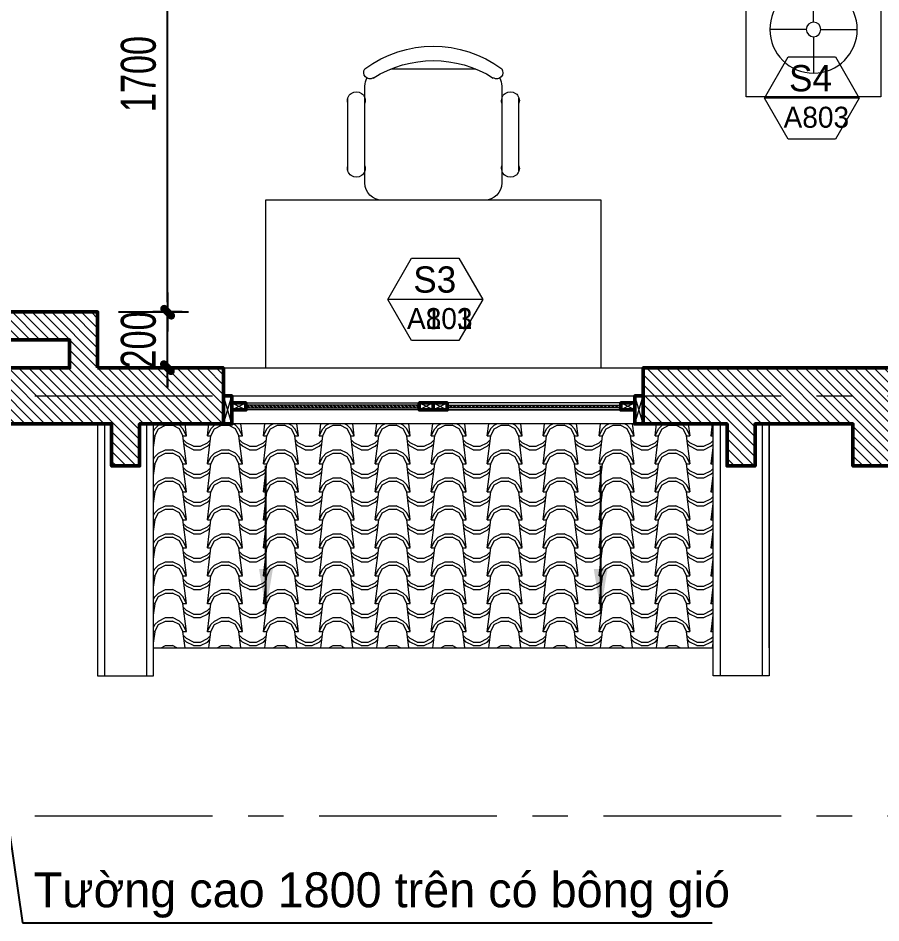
# Model space of a CAD drawing. Header units: inches. Extents: x 88947 to 296847, y 35049 to 161062.
# Drawn here: x 165163 to 168248, y 63324 to 66557 of the extents above; entities that cross this region are included whole.
import ezdxf
from ezdxf.enums import TextEntityAlignment as Align

# ---------------------------------------------------------------- set-up
doc = ezdxf.new("R2010")
doc.units = ezdxf.units.IN
doc.header["$MEASUREMENT"] = 0
doc.header["$PDMODE"] = 1
for name, pattern in [('ACAD_ISO03W100', [30, 12, -18]), ('CENTER', [50.8, 31.75, -6.35, 6.35, -6.35]), ('DASHED2', [9.525, 6.35, -3.175])]:
    doc.linetypes.add(name, pattern=pattern)
for name, color, linetype, lineweight in [('A-Dims', 145, 'Continuous', 25), ('CUA', 42, 'Continuous', 20), ('DIM', 7, 'Continuous', 25), ('DOOR', 142, 'Continuous', 15), ('HACTH', 8, 'Continuous', 5), ('HATCH', 8, 'Continuous', 5), ('mb$0$CUA', 42, 'Continuous', 20), ('mb$0$HATCH', 69, 'Continuous', 15), ('mb$0$net cat', 51, 'Continuous', 50), ('mb$0$net manh', 251, 'Continuous', 5), ('netthay', 254, 'Continuous', 25), ('THAY', 3, 'Continuous', 18), ('TRUC', 252, 'ACAD_ISO03W100', 13), ('TUONG', 4, 'Continuous', 50), ('vdung', 56, 'Continuous', 9)]:
    doc.layers.add(name, color=color, linetype=linetype, lineweight=lineweight)
doc.layers.add('text', color=2, linetype='Continuous')
doc.styles.add('FRANKO', font='VFRANKO.TTF')
doc.styles.add('KH-TEXT', font='VAVON.TTF')
doc.styles.add('VNI-HELVE-CONDENSE', font='VNARIAL.TTF', dxfattribs={"width": 0.7})
doc.dimstyles.new('TAS-100', dxfattribs={"dimscale": 50, "dimtxt": 2.5, "dimasz": 0.7, "dimexe": 1.5, "dimexo": 1.5, "dimgap": 0.8, "dimtad": 1, "dimdec": 0, "dimzin": 3, "dimdsep": 46, "dimtxsty": 'VNI-HELVE-CONDENSE', "dimblk": 'TICK', "dimcen": 2.5, "dimclrt": 71, "dimazin": 2, "dimtfac": 0.75, "dimtdec": 0, "dimtix": 1, "dimtmove": 2, "dimatfit": 2, "dimldrblk": 'TICK123', "dimfxl": 1.5, "dimtolj": 1, "dimtzin": 0, "dimarcsym": 0})
doc.dimstyles.new('TL 100', dxfattribs={"dimscale": 100, "dimtxt": 1.25, "dimasz": 0.5, "dimexe": 1, "dimexo": 1, "dimgap": 0.5, "dimtad": 1, "dimdec": 0, "dimzin": 3, "dimdsep": 46, "dimtxsty": 'VNI-HELVE-CONDENSE', "dimblk": 'DOT', "dimcen": 2, "dimclrt": 7, "dimazin": 2, "dimtfac": 0.75, "dimtdec": 0, "dimtix": 1, "dimtmove": 2, "dimatfit": 2, "dimfxl": 1.5, "dimtolj": 1, "dimtzin": 0, "dimarcsym": 0})
doc.dimstyles.new('TL 50', dxfattribs={"dimscale": 50, "dimtxt": 1.25, "dimasz": 0.5, "dimexe": 1, "dimexo": 1, "dimgap": 0.5, "dimtad": 1, "dimdec": 0, "dimzin": 3, "dimdsep": 46, "dimtxsty": 'VNI-HELVE-CONDENSE', "dimblk": 'DOT', "dimcen": 2, "dimclrt": 7, "dimazin": 2, "dimtfac": 0.75, "dimtdec": 0, "dimtix": 1, "dimtmove": 2, "dimatfit": 2, "dimfxl": 1.5, "dimtolj": 1, "dimtzin": 0, "dimarcsym": 0})

# ---------------------------------------------------------------- blocks, each defined once
blk = doc.blocks.new('A$C572C6810')
at = {"layer": 'mb$0$HATCH'}
h = blk.add_hatch(dxfattribs=at)
h.set_pattern_fill('ANSI32', color=256, style=0)
h.set_pattern_definition([(315, (-1420, -132.5), (-6.73519, -6.73519), []), (315, (-1415.51, -132.5), (-6.73519, -6.73519), [])])
h.paths.add_polyline_path([(-1420, -142.5), (-800, -142.5), (-800, -132.5), (-1420, -132.5)])
h = blk.add_hatch(dxfattribs=at)
h.set_pattern_fill('ANSI32', color=256, style=0)
h.set_pattern_definition([(225, (-80, -132.5), (6.73519, -6.73519), []), (225, (-84.49, -132.5), (6.73519, -6.73519), [])])
h.paths.add_polyline_path([(-80, -142.5), (-700, -142.5), (-700, -132.5), (-80, -132.5)])
at = {"layer": 'mb$0$CUA'}
for points in [[(-1500, -200), (0, -200), (0, 0), (-1500, 0)], [(-30, -200), (-30, -100), (-1470, -100), (-1470, -200)], [(-30, -150), (-30, -100), (-1470, -100), (-1470, -150)], [(-750, -125), (-750, -150), (-1420, -150), (-1420, -125)], [(-750, -125), (-750, -150), (-80, -150), (-80, -125)], [(-1420, -142.5), (-800, -142.5), (-800, -132.5), (-1420, -132.5)], [(-80, -142.5), (-700, -142.5), (-700, -132.5), (-80, -132.5)]]:
    blk.add_lwpolyline(points, close=True, dxfattribs=at)
at = {"layer": 'mb$0$net cat'}
for points in [[(-1500, -200), (-1500, -100), (-1470, -100), (-1470, -200)], [(-1470, -125), (-1470, -150), (-1420, -150), (-1420, -125)], [(-750, -125), (-750, -150), (-800, -150), (-800, -125)], [(-750, -125), (-750, -150), (-700, -150), (-700, -125)], [(-30, -125), (-30, -150), (-80, -150), (-80, -125)], [(0, -200), (0, -100), (-30, -100), (-30, -200)]]:
    blk.add_lwpolyline(points, close=True, dxfattribs=at)
at = {"layer": 'mb$0$net manh'}
for points in [[(-1500, -200), (-1470, -100)], [(-1470, -200), (-1500, -100)], [(-1470, -150), (-1420, -125)], [(-1470, -125), (-1420, -150)], [(-750, -150), (-800, -125)], [(-750, -125), (-800, -150)], [(-750, -150), (-700, -125)], [(-750, -125), (-700, -150)], [(-30, -150), (-80, -125)], [(-30, -125), (-80, -150)], [(0, -200), (-30, -100)], [(-30, -200), (0, -100)]]:
    blk.add_lwpolyline(points, dxfattribs=at)
blk = doc.blocks.new('_Dot')
at = {"layer": 'netthay', "color": 0, "lineweight": -2}
blk.add_line((-0.5, 0), (-1, 0), dxfattribs=at)
at = {"layer": 'netthay', "color": 0, "const_width": 0.5}
blk.add_lwpolyline([(-0.25, 0, 1), (0.25, 0, 1)], format="xyb", close=True, dxfattribs=at)
blk = doc.blocks.new('KH-WIN')
blk.add_line((-4.518, 0), (4.518, 0))
blk.add_lwpolyline([(-2.259, 3.913), (-4.518, 0), (-2.259, -3.913), (2.259, -3.913), (4.518, 0), (2.259, 3.913)], close=True)
at = {"color": 3, "style": 'KH-TEXT'}
blk.add_attdef('SYMBOL', text='', height=2.5, dxfattribs=at).set_placement((0.153, 1.89), align=Align.MIDDLE_CENTER)
at = {"style": 'KH-TEXT'}
blk.add_attdef('TYPE', text='', height=2, dxfattribs=at).set_placement((0.09, -1.83), align=Align.MIDDLE_CENTER)
blk = doc.blocks.new('MMMMMM')
at = {"ltscale": 5}
for p, q in [((-1420, 2546.3), (-1420, 2064.8)), ((-938.6, 2546.3), (-1420, 2546.3)), ((-938.6, 2064.8), (-938.6, 2546.3)), ((961.4, 2064.8), (961.4, 2546.3)), ((961.4, 2546.3), (1442.9, 2546.3)), ((1442.9, 2546.3), (1442.9, 2064.8)), ((-1179.3, 2331.6), (-1179.3, 2461.7)), ((1202.1, 2331.6), (1202.1, 2461.7)), ((-1205.4, 2305.5), (-1335.5, 2305.5)), ((-1153.2, 2305.5), (-1023.1, 2305.5)), ((1176, 2305.5), (1045.9, 2305.5)), ((1228.2, 2305.5), (1358.3, 2305.5)), ((-1179.3, 2279.4), (-1179.3, 2149.3)), ((1202.1, 2279.4), (1202.1, 2149.3)), ((-1420, 2064.8), (-938.6, 2064.8)), ((1442.9, 2064.8), (961.4, 2064.8))]:
    blk.add_line(p, q, dxfattribs=at)
for p, q in [((-888.6, 2074.8), (-888.6, 2546.3)), ((-888.6, 2546.3), (911.4, 2546.3)), ((911.4, 2546.3), (911.4, 2074.8)), ((-888.6, 2496.3), (911.4, 2496.3)), ((-838.6, 2074.8), (-838.6, 2496.3)), ((861.4, 2074.8), (861.4, 2496.3)), ((-888.6, 446.3), (-888.6, 1650.4)), ((911.4, 1650.4), (911.4, 446.3)), ((911.4, 446.3), (-888.6, 446.3))]:
    blk.add_line(p, q)
at = {"linetype": 'DASHED2', "ltscale": 5}
blk.add_lwpolyline([(11.4, 446.3), (11.4, 2496.3)], dxfattribs=at)
for points in [[(-63.6, 2114.8, 0.041427), (-63.6, 2419.4, 0.073603), (-778.5, 2419.4, 0.041427), (-778.5, 2114.8, 0.073603)], [(604.8, 1814.6, -0.142857), (341.3, 1909.5, -0.142857), (436.2, 2173, -0.142857), (699.7, 2078.1, -0.142857)]]:
    blk.add_lwpolyline(points, format="xyb", close=True)
for points in [[(155.8, 2105.5, -0.007164), (86.5, 2114.8, -0.041427), (86.5, 2419.4, -0.073603), (801.4, 2419.4, -0.041427), (801.4, 2114.8, 0.022866), (678.6, 2092.6, -0.004984)], [(406.7, 2127.5, 0.027122), (377.3, 2173, 0.142857), (113.8, 2078.1, 0.142857), (208.7, 1814.6, 0.103805), (406.7, 1869.2, 0.103805)]]:
    blk.add_lwpolyline(points, format="xyb")
for points in [[(-910.3, 2074.8), (114, 2074.8)], [(699.5, 2074.8), (931.7, 2074.8)], [(931.7, 1650.4), (-910.3, 1650.4)]]:
    blk.add_lwpolyline(points)
at = {"ltscale": 5}
for centre, radius in [((-1179.3, 2305.5), 156.2), ((1202.1, 2305.5), 156.2), ((-1179.3, 2305.5), 26.1), ((1202.1, 2305.5), 26.1)]:
    blk.add_circle(centre, radius, dxfattribs=at)
for centre, radius, start, end in [((1815.8, 1862.6), 2734.4, 175.5482, 184.4518), ((464.1, 2357.6), 448.1, 218.5908, 254.2789), ((349.4, 2357.6), 448.1, 268.966, 321.4092), ((-1794.4, 1862.6), 2734.4, 355.5482, 4.4518)]:
    blk.add_arc(centre, radius, start, end)
blk = doc.blocks.new('A$C00C66ECE')
for p, q in [((611.2, 685.8), (154, 685.8)), ((77.8, 609.6), (77.8, 177.8)), ((687.4, 177.8), (687.4, 609.6)), ((1.6, 555.6), (1.6, 231.8)), ((764.6, 555.6), (764.6, 231.8)), ((193.6, 101.6), (571.6, 101.6))]:
    blk.add_line(p, q)
for centre, radius, start, end in [((154, 609.6), 76.2, 90, 180), ((611.2, 609.6), 76.2, 0, 90), ((39.7, 544.5), 39.7, 343.7398, 196.2602), ((726.5, 544.5), 39.7, 343.7398, 196.2602), ((39.7, 242.9), 39.7, 163.7398, 16.2602), ((726.5, 242.9), 39.7, 163.7398, 16.2602), ((154, 177.8), 76.2, 180, 207.5844), ((611.2, 177.8), 76.2, 332.4156, 0), ((100.1, 118.2), 27.9, 57.9726, 216.6901), ((382.6, 563.3), 498.9, 237.5758, 302.4242), ((665, 118.2), 27.9, 323.3099, 122.0274), ((382.6, 508), 508, 233.1301, 306.8699)]:
    blk.add_arc(centre, radius, start, end)
blk = doc.blocks.new('TICK')
at = {"layer": 'A-Dims', "color": 1}
for p, q in [((0, 1.5), (0, -1.5)), ((-2, 0), (2, 0))]:
    blk.add_line(p, q, dxfattribs=at)
at = {"layer": 'A-Dims', "color": 1, "const_width": 0.788}
blk.add_lwpolyline([(-0.334, -0.349), (0.383, 0.378)], dxfattribs=at)
at = {"layer": 'A-Dims', "color": 1, "const_width": 0.394}
for points in [[(0.244, 0.517, -0.414214), (0.523, 0.517, -1)], [(0.523, 0.517, -0.414214), (0.523, 0.238, -1)], [(-0.473, -0.21, 0.414214), (-0.473, -0.488, 1)], [(-0.473, -0.488, 0.414214), (-0.195, -0.488, 1)]]:
    blk.add_lwpolyline(points, format="xyb", dxfattribs=at)
blk = doc.blocks.new('*D634')
at = {"layer": 'Defpoints', "color": 0}
for p in [(165497.7, 65506.8), (165697.7, 65506.8), (165497.7, 65306.8)]:
    blk.add_point(p, dxfattribs=at)
at = {"layer": 'DIM', "color": 0, "lineweight": -2}
for p, q in [((165697.7, 65541.8), (165697.7, 65576.8)), ((165572.7, 65506.8), (165772.7, 65506.8)), ((165697.7, 65306.8), (165697.7, 65506.8)), ((165572.7, 65306.8), (165772.7, 65306.8)), ((165697.7, 65271.8), (165697.7, 65236.8))]:
    blk.add_line(p, q, dxfattribs=at)
at = {"layer": 'DIM', "color": 0, "lineweight": -2, "xscale": 35, "yscale": 35, "zscale": 35}
for p, rotation in [((165697.7, 65506.8), 270), ((165697.7, 65306.8), 90)]:
    blk.add_blockref('TICK', p, dxfattribs=dict(at, rotation=rotation))
at = {"layer": 'DIM', "color": 71, "insert": (165594, 65406.8), "char_height": 125, "attachment_point": 5, "rotation": 90, "style": 'VNI-HELVE-CONDENSE'}
blk.add_mtext('\\A1;200', dxfattribs=at)
blk = doc.blocks.new('TICK123')
at = {"layer": 'A-Dims', "color": 1}
blk.add_lwpolyline([(0.046, 0, 0, 0.84, 0), (-2.111, 0, 8.4, 8.4, 0)], format="xyseb", dxfattribs=at)
blk = doc.blocks.new('*D635')
at = {"layer": 'Defpoints', "color": 0}
for p in [(165447.7, 67206.8), (165697.7, 67206.8), (165447.7, 65506.8)]:
    blk.add_point(p, dxfattribs=at)
at = {"layer": 'DIM', "color": 0, "lineweight": -2}
for p, q in [((165522.7, 67206.8), (165772.7, 67206.8)), ((165697.7, 65541.8), (165697.7, 67171.8)), ((165522.7, 65506.8), (165772.7, 65506.8))]:
    blk.add_line(p, q, dxfattribs=at)
at = {"layer": 'DIM', "color": 0, "lineweight": -2, "xscale": 35, "yscale": 35, "zscale": 35}
for p, rotation in [((165697.7, 67206.8), 90), ((165697.7, 65506.8), 270)]:
    blk.add_blockref('TICK', p, dxfattribs=dict(at, rotation=rotation))
at = {"layer": 'DIM', "color": 71, "insert": (165594, 66356.8), "char_height": 125, "attachment_point": 5, "rotation": 90, "style": 'VNI-HELVE-CONDENSE'}
blk.add_mtext('\\A1;1700', dxfattribs=at)

msp = doc.modelspace()

# ---------------------------------------------------------------- hatches: boundary and pattern name
at = {"layer": 'HACTH'}
h = msp.add_hatch(dxfattribs=at)
h.set_pattern_fill('ANSI31', color=256, scale=200, style=0)
h.set_pattern_definition([(135, (165897.74, 64856.807), (17.67767, 17.67767), [])])
h.paths.add_polyline_path([(165447.7, 65306.8), (165447.7, 65506.8), (165047.7, 65506.8), (165047.7, 67206.8), (165047.7, 67206.8), (165047.7, 67206.8), (165047.7, 67206.8), (165047.7, 67206.8), (164947.7, 67206.8), (164947.7, 66606.8), (163997.7, 66606.8), (163997.7, 67206.8), (163997.7, 67206.8), (163997.7, 67206.8), (163997.7, 67206.8), (163997.7, 67206.8), (163897.7, 67206.8), (163897.7, 66506.8), (164947.7, 66506.8), (164947.7, 65306.8), (165047.7, 65306.8), (165047.7, 65406.8), (165347.7, 65406.8), (165347.7, 65306.8), (164847.7, 65306.8), (164847.7, 65106.8), (165497.7, 65106.8), (165497.7, 64956.8), (165597.7, 64956.8), (165597.7, 65106.8), (165897.7, 65106.8), (165897.7, 65306.8)])
h = msp.add_hatch(dxfattribs=at)
h.set_pattern_fill('TILE_02', color=256, scale=100, style=0, pattern_type=2)
h.set_pattern_definition([(0, (82890.15, 48901.93), (200, 100), [25, -175]), (0, (82890.15, 48914.43), (200, 100), [25, -75]), (0, (82990.15, 48926.93), (200, 100), [25, -175]), (0, (82840.15, 48864.43), (200, 100), [12.5, -100, 12.5, -75]), (45, (82852.65, 48889.425), (0, 100.00003), [17.6777, -265.165]), (45, (82840.15, 48926.925), (0, 100.00003), [12.63, -270.2127]), (45, (82840.15, 48939.425), (0, 100.00003), [15.15, -267.6927]), (135, (82965.15, 48939.425), (0, 100.00003), [15.15, -267.6927]), (135, (82965.15, 48926.925), (0, 100.00003), [12.63, -270.2127]), (135, (82952.65, 48889.425), (0, 100.00003), [17.6777, -265.165]), (26.56505, (82865.15, 48889.425), (4.5e-05, 100), [27.9509, -195.6559]), (26.56505, (82865.15, 48901.925), (4.5e-05, 100), [27.9509, -195.6559]), (26.56505, (82815.15, 48914.425), (4.5e-05, 100), [27.9509, -195.6559]), (26.56505, (82815.15, 48926.925), (4.5e-05, 100), [27.9509, -195.6559]), (63.43495, (82840.147, 48864.425), (-4.5e-05, 100), [27.9509, -419.2627]), (63.43495, (82852.647, 48864.425), (-4.5e-05, 100), [27.9509, -419.2627]), (116.56505, (82952.647, 48864.425), (4.5e-05, 100), [27.9509, -419.2627]), (116.56505, (82965.147, 48864.425), (4.5e-05, 100), [27.9509, -419.2627]), (153.43495, (82940.15, 48889.425), (-4.5e-05, 100), [27.9509, -195.6559]), (153.43495, (82940.15, 48901.925), (-4.5e-05, 100), [27.9509, -195.6559]), (153.43495, (82990.15, 48914.425), (-4.5e-05, 100), [27.9509, -195.6559]), (153.43495, (82990.15, 48926.925), (-4.5e-05, 100), [27.9509, -195.6559]), (82.874984, (82840.147, 48864.425), (-2.54e-05, 100.0000155), [100.7782, -1511.6733]), (97.125016, (82965.147, 48864.425), (2.54e-05, 100.0000155), [100.7782, -1511.6733])])
h.paths.add_polyline_path([(165647.7, 65106.8), (165897.7, 65106.8), (167397.7, 65106.8), (167647.7, 65106.8), (167647.7, 64306.8), (165647.7, 64306.8)])
at = {"layer": 'HATCH'}
h = msp.add_hatch(dxfattribs=at)
h.set_pattern_fill('ANSI31', color=256, scale=200, style=0)
h.set_pattern_definition([(135, (168422.74, 65106.807), (17.67767, 17.67767), [])])
h.paths.add_polyline_path([(168247.7, 65306.8), (167397.7, 65306.8), (167397.7, 65106.8), (167697.7, 65106.8), (167697.7, 64956.8), (167797.7, 64956.8), (167797.7, 65106.8), (168147.7, 65106.8), (168147.7, 64956.8), (168447.7, 64956.8), (168447.7, 65306.8)])

# ---------------------------------------------------------------- linework, layer by layer
at = {"layer": 'THAY'}
for points in [[(165447.7, 65106.8), (165447.7, 64206.8), (165647.7, 64206.8), (165647.7, 65106.8)], [(165472.7, 65106.8), (165472.7, 64206.8)], [(165622.7, 65106.8), (165622.7, 64206.8)], [(167847.7, 65106.8), (167847.7, 64206.8), (167647.7, 64206.8), (167647.7, 65106.8)], [(167672.7, 65106.8), (167672.7, 64206.8)], [(167822.7, 65106.8), (167822.7, 64206.8)], [(167847.7, 64306.8), (167847.7, 65106.8)], [(165647.7, 64306.8), (167647.7, 64306.8)]]:
    msp.add_lwpolyline(points, dxfattribs=at)
at = {"layer": 'TRUC', "linetype": 'CENTER', "ltscale": 20}
for points in [[(154047.7, 65206.8), (170447.7, 65206.8)], [(154047.7, 63706.8), (170447.7, 63706.8)]]:
    msp.add_lwpolyline(points, dxfattribs=at)
at = {"layer": 'TUONG'}
for points in [[(163897.7, 67206.8), (163897.7, 66506.8), (164947.7, 66506.8), (164947.7, 65306.8), (165047.7, 65306.8), (165047.7, 65406.8), (165347.7, 65406.8), (165347.7, 65306.8), (164847.7, 65306.8), (164847.7, 65106.8), (165497.7, 65106.8), (165497.7, 64956.8), (165597.7, 64956.8), (165597.7, 65106.8), (165897.7, 65106.8), (165897.7, 65306.8), (165447.7, 65306.8)], [(165447.7, 65306.8), (165447.7, 65506.8), (165047.7, 65506.8), (165047.7, 67206.8)], [(168247.7, 65306.8), (167397.7, 65306.8), (167397.7, 65106.8), (167697.7, 65106.8), (167697.7, 64956.8), (167797.7, 64956.8), (167797.7, 65106.8), (168147.7, 65106.8), (168147.7, 64956.8), (168447.7, 64956.8), (168447.7, 65306.8), (168447.7, 65306.8), (168447.7, 65306.8), (168247.7, 65306.8), (168247.7, 65306.8)]]:
    msp.add_lwpolyline(points, dxfattribs=at)
at = {"layer": 'vdung'}
msp.add_lwpolyline([(166047.7, 65306.8), (167247.7, 65306.8), (167247.7, 65906.8), (166047.7, 65906.8)], close=True, dxfattribs=at)

# ---------------------------------------------------------------- block references
at = {"layer": 'CUA', "xscale": -1}
msp.add_blockref('A$C572C6810', (165897.7, 65306.8), dxfattribs=at)
at = {"layer": 'DOOR'}
ref = msp.add_blockref('KH-WIN', (168001, 66271.2), dxfattribs=dict(at, xscale=-37.5, yscale=37.5, zscale=37.5))
ref.add_attrib('SYMBOL', 'S4', dxfattribs={"layer": '0', "height": 93.75, "style": 'KH-TEXT'}).set_placement((167996.1, 66342), align=Align.MIDDLE_CENTER)
ref.add_attrib('TYPE', 'A803', dxfattribs={"layer": '0', "height": 75, "style": 'KH-TEXT'}).set_placement((168016.9, 66202.6), align=Align.MIDDLE_CENTER)
ref = msp.add_blockref('KH-WIN', (166654.8, 65551.8), dxfattribs=dict(at, xscale=-37.5, yscale=37.5, zscale=37.5))
ref.add_attrib('SYMBOL', 'S3', dxfattribs={"layer": '0', "height": 93.75, "style": 'KH-TEXT'}).set_placement((166652.9, 65622.7), align=Align.MIDDLE_CENTER)
ref.add_attrib('TYPE', 'A101', dxfattribs={"layer": '0', "height": 75, "style": 'KH-TEXT'}).set_placement((166670.7, 65483.2), align=Align.MIDDLE_CENTER)
ref = msp.add_blockref('KH-WIN', (166654.8, 65551.8), dxfattribs=dict(at, xscale=-37.5, yscale=37.5, zscale=37.5))
ref.add_attrib('SYMBOL', 'S3', dxfattribs={"layer": '0', "height": 93.75, "style": 'KH-TEXT'}).set_placement((166652.9, 65622.7), align=Align.MIDDLE_CENTER)
ref.add_attrib('TYPE', 'A803', dxfattribs={"layer": '0', "height": 75, "style": 'KH-TEXT'}).set_placement((166670.7, 65483.2), align=Align.MIDDLE_CENTER)
at = {"layer": 'vdung', "linetype": 'ByBlock', "xscale": -1, "rotation": 270}
msp.add_blockref('MMMMMM', (165701.5, 67695.4), dxfattribs=at)
at = {"layer": 'vdung', "xscale": -0.8017492711369414, "yscale": 0.8017492711369414, "zscale": 0.8017492711370262, "rotation": 180}
msp.add_blockref('A$C00C66ECE', (166341, 66456.6), dxfattribs=at)

# ---------------------------------------------------------------- texts
at = {"layer": 'text', "style": 'FRANKO'}
msp.add_text('Töôøng cao 1800 treân coù boâng gioù ', height=125, dxfattribs=at).set_placement((165219.3, 63379.5))

# ---------------------------------------------------------------- dimensions: what is measured, and where the dimension line sits
at = {"layer": 'DIM'}
for base, p1, p2, picture, middle in [((165697.7, 67206.8), (165447.7, 65506.8), (165447.7, 67206.8), '*D635', (165594, 66356.8)), ((165697.7, 65506.8), (165497.7, 65306.8), (165497.7, 65506.8), '*D634', (165594, 65406.8))]:
    dim = msp.add_linear_dim(base=base, p1=p1, p2=p2, angle=90, dimstyle='TAS-100', dxfattribs=at)
    dim.commit()
    dim.dimension.update_dxf_attribs({"geometry": picture, "text_midpoint": middle})

# ---------------------------------------------------------------- leaders
at = {"layer": 'HACTH'}
msp.add_leader([(165047.7, 64228.5), (165179, 63323.8), (167644.8, 63323.8)], dimstyle='TL 50', override={"dimasz": 1.25, "dimtad": 0}, dxfattribs=at)
at = {"layer": 'THAY'}
for points in [[(166049.5, 64437.9), (166049.5, 64957.3)], [(167246, 64437.9), (167246, 64957.3)]]:
    msp.add_leader(points, dimstyle='TL 100', override={"dimasz": 1.5, "dimgap": 0.5, "dimtad": 0}, dxfattribs=at)

doc.saveas('drawing.dxf')
